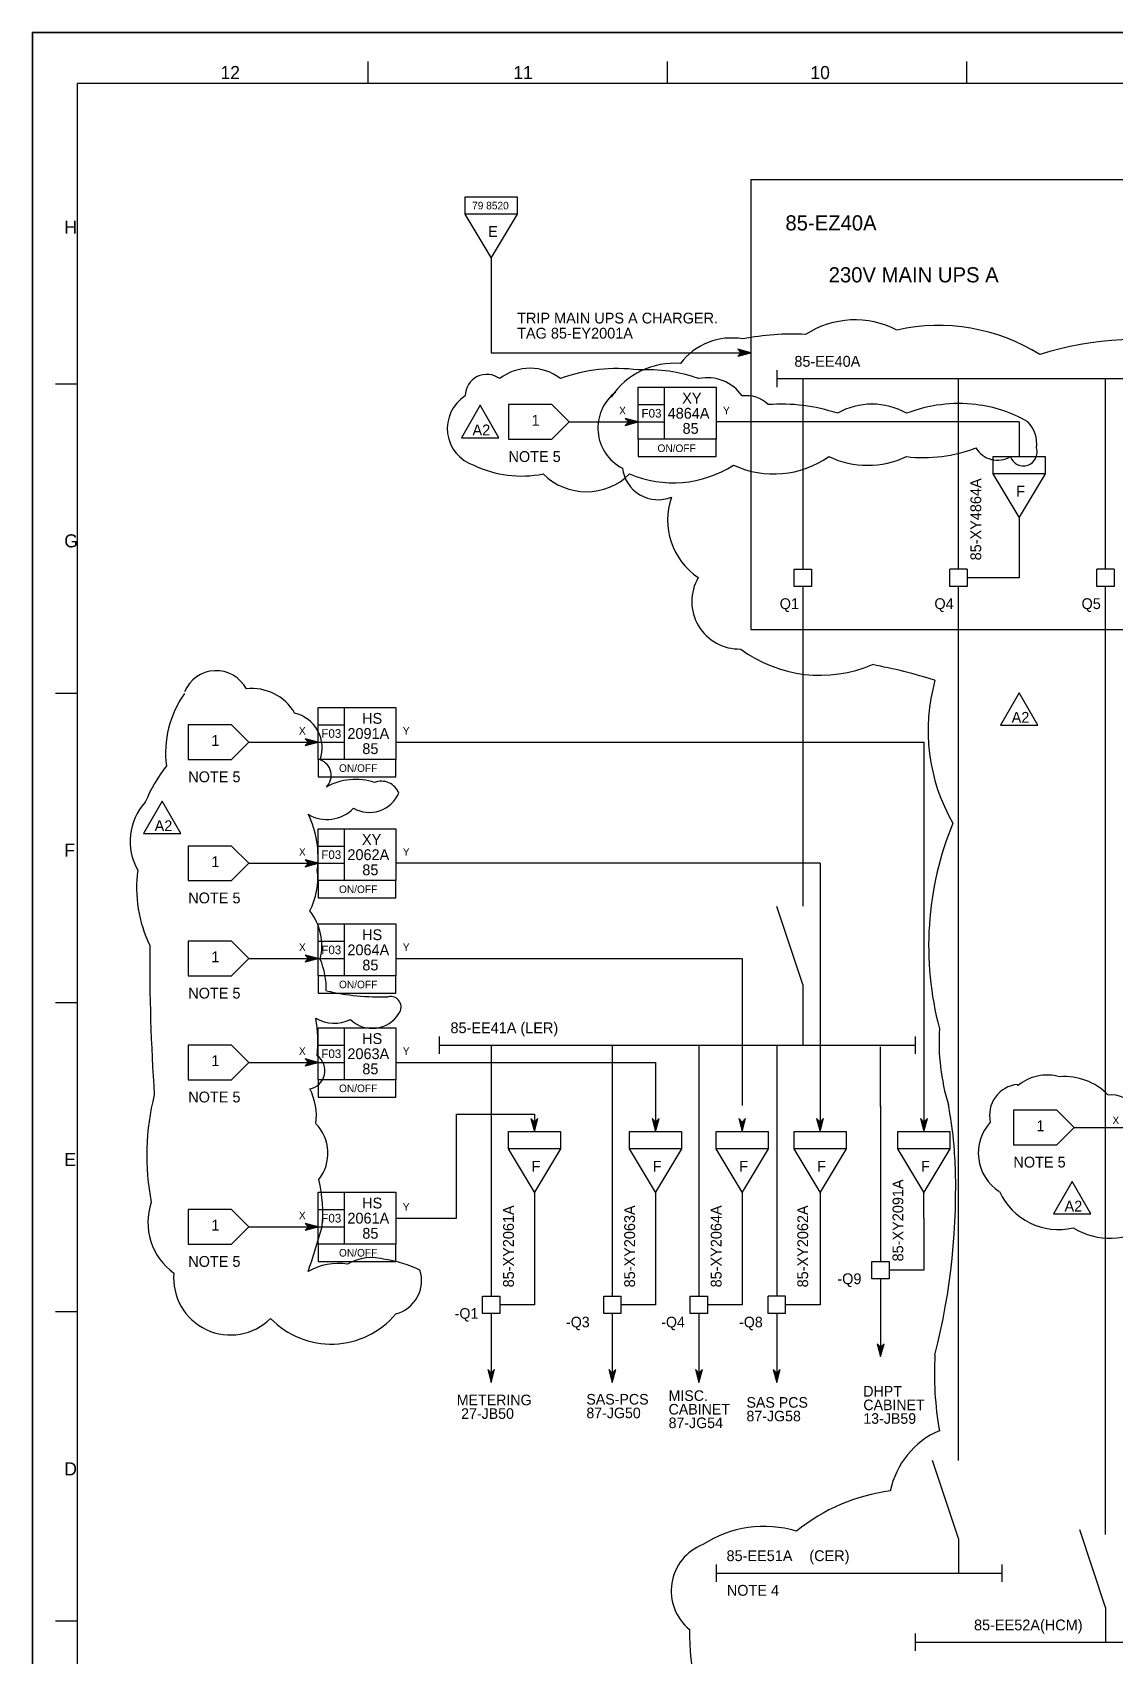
# Model space of a CAD drawing. Extents: x 0 to 841, y 0 to 594.
# Drawn here: x 0 to 250.1, y 218.9 to 594 of the extents above; entities that cross this region are included whole.
import ezdxf

# ---------------------------------------------------------------- set-up
doc = ezdxf.new("R2010")
doc.units = 0
for name, color, linetype in [('1', 7, 'Continuous'), ('12', 7, 'Continuous'), ('34', 7, 'Continuous'), ('45', 7, 'Continuous'), ('46', 7, 'Continuous'), ('48', 7, 'Continuous'), ('50', 7, 'Continuous'), ('51', 7, 'Continuous'), ('53', 7, 'Continuous'), ('9', 7, 'Continuous')]:
    doc.layers.add(name, color=color, linetype=linetype)

msp = doc.modelspace()

# ---------------------------------------------------------------- linework, layer by layer
at = {"layer": '1'}
for p, q in [((77.49, 587.26), (77.49, 582.23)), ((146.65, 587.26), (146.65, 582.23)), ((215.82, 587.26), (215.82, 582.23)), ((829.26, 582.23), (10.33, 582.23)), ((10.33, 582.23), (10.33, 10.38)), ((10.33, 512.76), (5.32, 512.76)), ((10.33, 441.28), (5.32, 441.28)), ((10.33, 369.8), (5.32, 369.8)), ((10.33, 298.32), (5.32, 298.32)), ((10.33, 226.84), (5.32, 226.84))]:
    msp.add_line(p, q, dxfattribs=at)
at = {"layer": '12'}
for p, q in [((166, 560), (166, 478)), ((166, 560), (286, 560)), ((172, 516), (172, 512)), ((172, 516), (172, 512)), ((172, 514), (280, 514)), ((178, 514), (178, 470)), ((214, 470), (214, 514)), ((248, 470), (248, 514)), ((110, 508), (110, 500)), ((120, 508), (110, 508)), ((114, 508), (114, 508)), ((124, 504), (120, 508)), ((120, 500), (124, 504)), ((228, 504), (158, 504)), ((228, 504), (228, 496)), ((110, 500), (120, 500)), ((222, 496), (234, 496)), ((222, 492), (222, 496)), ((234, 496), (234, 492)), ((234, 492), (222, 492)), ((228, 482), (222, 492)), ((234, 492), (228, 482)), ((228, 482), (228, 468)), ((166, 478), (166, 456)), ((176, 470), (179, 470)), ((176, 466), (176, 470)), ((176, 470), (179, 470)), ((176, 466), (176, 470)), ((179, 470), (180, 470)), ((179, 470), (180, 470)), ((180, 470), (180, 466)), ((180, 470), (180, 466)), ((212, 466), (212, 470)), ((216, 470), (212, 470)), ((216, 470), (216, 466)), ((250, 470), (246, 470)), ((246, 466), (246, 470)), ((250, 470), (250, 466)), ((180, 466), (176, 466)), ((180, 466), (176, 466)), ((178, 466), (178, 392.08)), ((216, 466), (212, 466)), ((214, 264), (214, 466)), ((228, 468), (216, 468)), ((250, 466), (246, 466)), ((248, 246.91), (248, 466)), ((166, 456), (286, 456)), ((216, 456), (219, 456)), ((219, 456), (220, 456)), ((230, 456), (233, 456)), ((230, 456), (233, 456)), ((233, 456), (234, 456)), ((233, 456), (234, 456)), ((36, 434), (36, 426)), ((46, 434), (36, 434)), ((40, 434), (40, 434)), ((50, 430), (46, 434)), ((46, 426), (50, 430)), ((36, 426), (46, 426)), ((36, 406), (36, 398)), ((46, 406), (36, 406)), ((40, 406), (40, 406)), ((50, 402), (46, 406)), ((46, 398), (50, 402)), ((182, 402), (84, 402)), ((182, 402), (182, 340)), ((36, 398), (46, 398)), ((178, 374), (172, 392)), ((36, 384), (36, 376)), ((46, 384), (36, 384)), ((40, 384), (40, 384)), ((50, 380), (46, 384)), ((46, 376), (50, 380)), ((36, 376), (46, 376)), ((178, 374), (178, 360)), ((94, 362), (94, 358)), ((204, 362), (204, 358)), ((36, 360), (36, 352)), ((46, 360), (36, 360)), ((40, 360), (40, 360)), ((50, 356), (46, 360)), ((94, 360), (204, 360)), ((106, 360), (106, 302)), ((134, 360), (134, 302)), ((154, 360), (154, 302)), ((172, 360), (172, 302)), ((196, 345.83), (196, 359.61)), ((46, 352), (50, 356)), ((36, 352), (46, 352)), ((196, 346), (196, 310)), ((226.69, 344.95), (226.69, 336.95)), ((236.69, 344.95), (226.69, 344.95)), ((230.69, 344.95), (230.69, 344.95)), ((240.69, 340.95), (236.69, 344.95)), ((110, 340), (122, 340)), ((110, 336), (110, 340)), ((122, 340), (122, 336)), ((138, 340), (150, 340)), ((138, 336), (138, 340)), ((150, 340), (150, 336)), ((158, 340), (170, 340)), ((158, 336), (158, 340)), ((170, 340), (170, 336)), ((176, 340), (188, 340)), ((176, 336), (176, 340)), ((188, 340), (188, 336)), ((200, 340), (212, 340)), ((200, 336), (200, 340)), ((212, 340), (212, 336)), ((236.69, 336.95), (240.69, 340.95)), ((122, 336), (110, 336)), ((116, 326), (110, 336)), ((122, 336), (116, 326)), ((150, 336), (138, 336)), ((144, 326), (138, 336)), ((150, 336), (144, 326)), ((170, 336), (158, 336)), ((164, 326), (158, 336)), ((170, 336), (164, 326)), ((188, 336), (176, 336)), ((182, 326), (176, 336)), ((188, 336), (182, 326)), ((212, 336), (200, 336)), ((206, 326), (200, 336)), ((212, 336), (206, 326)), ((226.69, 336.95), (236.69, 336.95)), ((116, 326), (116, 300)), ((144, 326), (144, 300)), ((164, 326), (164, 300)), ((182, 326), (182, 300)), ((206, 326), (206, 326)), ((206, 320), (206, 326)), ((36, 322), (36, 314)), ((46, 322), (36, 322)), ((40, 322), (40, 322)), ((50, 318), (46, 322)), ((206, 320), (206, 308)), ((46, 314), (50, 318)), ((36, 314), (46, 314)), ((194, 310), (197, 310)), ((194, 306), (194, 310)), ((194, 310), (197, 310)), ((194, 306), (194, 310)), ((197, 310), (198, 310)), ((197, 310), (198, 310)), ((198, 310), (198, 306)), ((198, 310), (198, 306)), ((206, 308), (198, 308)), ((198, 308), (198, 308)), ((198, 306), (194, 306)), ((198, 306), (194, 306)), ((196, 306), (196, 288)), ((104, 302), (107, 302)), ((104, 298), (104, 302)), ((107, 302), (108, 302)), ((108, 302), (108, 298)), ((132, 302), (135, 302)), ((132, 298), (132, 302)), ((135, 302), (136, 302)), ((136, 302), (136, 298)), ((152, 302), (155, 302)), ((152, 298), (152, 302)), ((152, 302), (155, 302)), ((152, 298), (152, 302)), ((155, 302), (156, 302)), ((155, 302), (156, 302)), ((156, 302), (156, 298)), ((156, 302), (156, 298)), ((170, 298), (170, 302)), ((174, 302), (170, 302)), ((174, 298), (174, 302)), ((108, 298), (104, 298)), ((106, 298), (106, 282)), ((116, 300), (108, 300)), ((136, 298), (132, 298)), ((134, 298), (134, 282)), ((144, 300), (136, 300)), ((156, 298), (152, 298)), ((156, 298), (152, 298)), ((154, 298), (154, 282)), ((164, 300), (156, 300)), ((174, 298), (170, 298)), ((172, 298), (172, 282)), ((182, 300), (174, 300)), ((214, 246), (208, 264)), ((248, 230), (242, 248)), ((214, 246), (214, 238)), ((158, 240), (158, 236)), ((158, 238), (224, 238)), ((224, 240), (224, 236)), ((248, 230), (248, 222)), ((204, 224), (204, 220)), ((204, 222), (300, 222))]:
    msp.add_line(p, q, dxfattribs=at)
msp.add_lwpolyline([(0, 594), (841, 594), (841, 0), (0, 0)], close=True, dxfattribs=at)
at = {"layer": '34'}
for p, q in [((196, 290.2), (195.2, 291)), ((195.2, 291), (196, 288)), ((196, 290), (195.4, 290.6)), ((195.4, 290.6), (196, 288.4)), ((196, 289.8), (195.6, 290.2)), ((195.6, 290.2), (196, 288.8)), ((196, 289.6), (195.8, 289.8)), ((195.8, 289.8), (196, 289.2)), ((196, 288), (196.8, 291)), ((196.8, 291), (196, 290.2)), ((196, 288.4), (196.6, 290.6)), ((196.6, 290.6), (196, 290)), ((196, 288.8), (196.4, 290.2)), ((196.4, 290.2), (196, 289.8)), ((196, 289.2), (196.2, 289.8)), ((196.2, 289.8), (196, 289.6)), ((106, 284.2), (105.2, 285)), ((105.2, 285), (106, 282)), ((106, 284), (105.4, 284.6)), ((105.4, 284.6), (106, 282.4)), ((106, 283.8), (105.6, 284.2)), ((105.6, 284.2), (106, 282.8)), ((106, 283.6), (105.8, 283.8)), ((105.8, 283.8), (106, 283.2)), ((106, 282), (106.8, 285)), ((106.8, 285), (106, 284.2)), ((106, 282.4), (106.6, 284.6)), ((106.6, 284.6), (106, 284)), ((106, 282.8), (106.4, 284.2)), ((106.4, 284.2), (106, 283.8)), ((106, 283.2), (106.2, 283.8)), ((106.2, 283.8), (106, 283.6)), ((134, 284.2), (133.2, 285)), ((133.2, 285), (134, 282)), ((134, 284), (133.4, 284.6)), ((133.4, 284.6), (134, 282.4)), ((134, 283.8), (133.6, 284.2)), ((133.6, 284.2), (134, 282.8)), ((134, 283.6), (133.8, 283.8)), ((133.8, 283.8), (134, 283.2)), ((134, 282), (134.8, 285)), ((134.8, 285), (134, 284.2)), ((134, 282.4), (134.6, 284.6)), ((134.6, 284.6), (134, 284)), ((134, 282.8), (134.4, 284.2)), ((134.4, 284.2), (134, 283.8)), ((134, 283.2), (134.2, 283.8)), ((134.2, 283.8), (134, 283.6)), ((154, 284.2), (153.2, 285)), ((153.2, 285), (154, 282)), ((154, 284), (153.4, 284.6)), ((153.4, 284.6), (154, 282.4)), ((154, 283.8), (153.6, 284.2)), ((153.6, 284.2), (154, 282.8)), ((154, 283.6), (153.8, 283.8)), ((153.8, 283.8), (154, 283.2)), ((154, 282), (154.8, 285)), ((154.8, 285), (154, 284.2)), ((154, 282.4), (154.6, 284.6)), ((154.6, 284.6), (154, 284)), ((154, 282.8), (154.4, 284.2)), ((154.4, 284.2), (154, 283.8)), ((154, 283.2), (154.2, 283.8)), ((154.2, 283.8), (154, 283.6)), ((172, 284.2), (171.2, 285)), ((171.2, 285), (172, 282)), ((172, 284), (171.4, 284.6)), ((171.4, 284.6), (172, 282.4)), ((172, 283.8), (171.6, 284.2)), ((171.6, 284.2), (172, 282.8)), ((172, 283.6), (171.8, 283.8)), ((171.8, 283.8), (172, 283.2)), ((172, 282), (172.8, 285)), ((172.8, 285), (172, 284.2)), ((172, 282.4), (172.6, 284.6)), ((172.6, 284.6), (172, 284)), ((172, 282.8), (172.4, 284.2)), ((172.4, 284.2), (172, 283.8)), ((172, 283.2), (172.2, 283.8)), ((172.2, 283.8), (172, 283.6))]:
    msp.add_line(p, q, dxfattribs=at)
at = {"layer": '46'}
for p, q in [((166, 520), (163, 520.8)), ((163, 520.8), (163.8, 520)), ((163.8, 520), (163, 519.2)), ((163, 519.2), (166, 520)), ((165.6, 520), (163.4, 520.6)), ((163.4, 520.6), (164, 520)), ((164, 520), (163.4, 519.4)), ((163.4, 519.4), (165.6, 520)), ((165.2, 520), (163.8, 520.4)), ((163.8, 520.4), (164.2, 520)), ((164.2, 520), (163.8, 519.6)), ((163.8, 519.6), (165.2, 520)), ((164.8, 520), (164.2, 520.2)), ((164.2, 520.2), (164.4, 520)), ((164.4, 520), (164.2, 519.8)), ((164.2, 519.8), (164.8, 520)), ((140, 504), (137, 504.8)), ((137, 504.8), (137.8, 504)), ((137.8, 504), (137, 503.2)), ((137, 503.2), (140, 504)), ((139.6, 504), (137.4, 504.6)), ((137.4, 504.6), (138, 504)), ((138, 504), (137.4, 503.4)), ((137.4, 503.4), (139.6, 504)), ((139.2, 504), (137.8, 504.4)), ((137.8, 504.4), (138.2, 504)), ((138.2, 504), (137.8, 503.6)), ((137.8, 503.6), (139.2, 504)), ((138.8, 504), (138.2, 504.2)), ((138.2, 504.2), (138.4, 504)), ((138.4, 504), (138.2, 503.8)), ((138.2, 503.8), (138.8, 504)), ((66, 430), (63, 430.8)), ((63, 430.8), (63.8, 430)), ((63.8, 430), (63, 429.2)), ((63, 429.2), (66, 430)), ((65.6, 430), (63.4, 430.6)), ((63.4, 430.6), (64, 430)), ((64, 430), (63.4, 429.4)), ((63.4, 429.4), (65.6, 430)), ((65.2, 430), (63.8, 430.4)), ((63.8, 430.4), (64.2, 430)), ((64.2, 430), (63.8, 429.6)), ((63.8, 429.6), (65.2, 430)), ((64.8, 430), (64.2, 430.2)), ((64.2, 430.2), (64.4, 430)), ((64.4, 430), (64.2, 429.8)), ((64.2, 429.8), (64.8, 430)), ((66, 402), (63, 402.8)), ((63, 402.8), (63.8, 402)), ((63.8, 402), (63, 401.2)), ((63, 401.2), (66, 402)), ((65.6, 402), (63.4, 402.6)), ((63.4, 402.6), (64, 402)), ((64, 402), (63.4, 401.4)), ((63.4, 401.4), (65.6, 402)), ((65.2, 402), (63.8, 402.4)), ((63.8, 402.4), (64.2, 402)), ((64.2, 402), (63.8, 401.6)), ((63.8, 401.6), (65.2, 402)), ((64.8, 402), (64.2, 402.2)), ((64.2, 402.2), (64.4, 402)), ((64.4, 402), (64.2, 401.8)), ((64.2, 401.8), (64.8, 402)), ((66, 380), (63, 380.8)), ((63, 380.8), (63.8, 380)), ((63.8, 380), (63, 379.2)), ((63, 379.2), (66, 380)), ((65.6, 380), (63.4, 380.6)), ((63.4, 380.6), (64, 380)), ((64, 380), (63.4, 379.4)), ((63.4, 379.4), (65.6, 380)), ((65.2, 380), (63.8, 380.4)), ((63.8, 380.4), (64.2, 380)), ((64.2, 380), (63.8, 379.6)), ((63.8, 379.6), (65.2, 380)), ((64.8, 380), (64.2, 380.2)), ((64.2, 380.2), (64.4, 380)), ((64.4, 380), (64.2, 379.8)), ((64.2, 379.8), (64.8, 380)), ((66, 356), (63, 356.8)), ((63, 356.8), (63.8, 356)), ((65.6, 356), (63.4, 356.6)), ((63.4, 356.6), (64, 356)), ((65.2, 356), (63.8, 356.4)), ((63.8, 356.4), (64.2, 356)), ((63.8, 356), (63, 355.2)), ((63, 355.2), (66, 356)), ((64, 356), (63.4, 355.4)), ((63.4, 355.4), (65.6, 356)), ((64.2, 356), (63.8, 355.6)), ((63.8, 355.6), (65.2, 356)), ((64.8, 356), (64.2, 356.2)), ((64.2, 356.2), (64.4, 356)), ((64.4, 356), (64.2, 355.8)), ((64.2, 355.8), (64.8, 356)), ((116, 342.2), (115.2, 343)), ((115.2, 343), (116, 340)), ((116, 342), (115.4, 342.6)), ((115.4, 342.6), (116, 340.4)), ((116, 341.8), (115.6, 342.2)), ((115.6, 342.2), (116, 340.8)), ((116, 341.6), (115.8, 341.8)), ((115.8, 341.8), (116, 341.2)), ((116, 340), (116.8, 343)), ((116.8, 343), (116, 342.2)), ((116, 340.4), (116.6, 342.6)), ((116.6, 342.6), (116, 342)), ((116, 340.8), (116.4, 342.2)), ((116.4, 342.2), (116, 341.8)), ((116, 341.2), (116.2, 341.8)), ((116.2, 341.8), (116, 341.6)), ((144, 342.2), (143.2, 343)), ((143.2, 343), (144, 340)), ((144, 342), (143.4, 342.6)), ((143.4, 342.6), (144, 340.4)), ((144, 341.8), (143.6, 342.2)), ((143.6, 342.2), (144, 340.8)), ((144, 341.6), (143.8, 341.8)), ((143.8, 341.8), (144, 341.2)), ((144, 340), (144.8, 343)), ((144.8, 343), (144, 342.2)), ((144, 340.4), (144.6, 342.6)), ((144.6, 342.6), (144, 342)), ((144, 340.8), (144.4, 342.2)), ((144.4, 342.2), (144, 341.8)), ((144, 341.2), (144.2, 341.8)), ((144.2, 341.8), (144, 341.6)), ((164, 342.2), (163.2, 343)), ((163.2, 343), (164, 340)), ((164, 342), (163.4, 342.6)), ((163.4, 342.6), (164, 340.4)), ((164, 341.8), (163.6, 342.2)), ((163.6, 342.2), (164, 340.8)), ((164, 341.6), (163.8, 341.8)), ((163.8, 341.8), (164, 341.2)), ((164, 340), (164.8, 343)), ((164.8, 343), (164, 342.2)), ((164, 340.4), (164.6, 342.6)), ((164.6, 342.6), (164, 342)), ((164, 340.8), (164.4, 342.2)), ((164.4, 342.2), (164, 341.8)), ((164, 341.2), (164.2, 341.8)), ((164.2, 341.8), (164, 341.6)), ((182, 342.2), (181.2, 343)), ((181.2, 343), (182, 340)), ((182, 342), (181.4, 342.6)), ((181.4, 342.6), (182, 340.4)), ((182, 341.8), (181.6, 342.2)), ((181.6, 342.2), (182, 340.8)), ((182, 341.6), (181.8, 341.8)), ((181.8, 341.8), (182, 341.2)), ((182, 340), (182.8, 343)), ((182.8, 343), (182, 342.2)), ((182, 340.4), (182.6, 342.6)), ((182.6, 342.6), (182, 342)), ((182, 340.8), (182.4, 342.2)), ((182.4, 342.2), (182, 341.8)), ((182, 341.2), (182.2, 341.8)), ((182.2, 341.8), (182, 341.6)), ((206, 342.2), (205.2, 343)), ((205.2, 343), (206, 340)), ((206, 342), (205.4, 342.6)), ((205.4, 342.6), (206, 340.4)), ((206, 341.8), (205.6, 342.2)), ((205.6, 342.2), (206, 340.8)), ((206, 341.6), (205.8, 341.8)), ((205.8, 341.8), (206, 341.2)), ((206, 340), (206.8, 343)), ((206.8, 343), (206, 342.2)), ((206, 340.4), (206.6, 342.6)), ((206.6, 342.6), (206, 342)), ((206, 340.8), (206.4, 342.2)), ((206.4, 342.2), (206, 341.8)), ((206, 341.2), (206.2, 341.8)), ((206.2, 341.8), (206, 341.6)), ((66, 318), (63, 318.8)), ((63, 318.8), (63.8, 318)), ((63.8, 318), (63, 317.2)), ((63, 317.2), (66, 318)), ((65.6, 318), (63.4, 318.6)), ((63.4, 318.6), (64, 318)), ((64, 318), (63.4, 317.4)), ((63.4, 317.4), (65.6, 318)), ((65.2, 318), (63.8, 318.4)), ((63.8, 318.4), (64.2, 318)), ((64.2, 318), (63.8, 317.6)), ((63.8, 317.6), (65.2, 318)), ((64.8, 318), (64.2, 318.2)), ((64.2, 318.2), (64.4, 318)), ((64.4, 318), (64.2, 317.8)), ((64.2, 317.8), (64.8, 318))]:
    msp.add_line(p, q, dxfattribs=at)
for points in [[(106, 542), (106, 520), (166, 520)], [(124, 504), (140, 504)], [(50, 430), (66, 430)], [(84, 430), (206, 430), (206, 340)], [(50, 402), (66, 402)], [(50, 380), (66, 380)], [(84, 380), (151, 380), (151, 380), (164, 380), (164, 346)], [(50, 356), (66, 356)], [(84, 356), (144, 356), (144, 340)], [(84, 320), (98, 320), (98, 344), (116, 344), (116, 340)], [(240.69, 340.95), (256.69, 340.95)], [(50, 318), (66, 318)]]:
    msp.add_lwpolyline(points, dxfattribs=at)
at = {"layer": '48'}
for p, q in [((140, 512), (158, 512)), ((140, 500), (140, 512)), ((146, 512), (146, 500)), ((158, 512), (158, 500)), ((140, 508), (146, 508)), ((140, 504), (146, 504)), ((158, 500), (140, 500)), ((140, 500), (140, 496)), ((158, 496), (158, 500)), ((140, 496), (158, 496)), ((66, 438), (84, 438)), ((66, 426), (66, 438)), ((72, 438), (72, 426)), ((84, 438), (84, 426)), ((66, 434), (72, 434)), ((66, 430), (72, 430)), ((84, 426), (66, 426)), ((66, 426), (66, 422)), ((84, 422), (84, 426)), ((66, 422), (84, 422)), ((66, 410), (84, 410)), ((66, 398), (66, 410)), ((72, 410), (72, 398)), ((84, 410), (84, 398)), ((66, 406), (72, 406)), ((66, 402), (72, 402)), ((84, 398), (66, 398)), ((66, 398), (66, 394)), ((84, 394), (84, 398)), ((66, 394), (84, 394)), ((66, 388), (84, 388)), ((66, 376), (66, 388)), ((72, 388), (72, 376)), ((84, 388), (84, 376)), ((66, 384), (72, 384)), ((66, 380), (72, 380)), ((84, 376), (66, 376)), ((66, 376), (66, 372)), ((84, 372), (84, 376)), ((66, 372), (84, 372)), ((66, 364), (84, 364)), ((66, 352), (66, 364)), ((72, 364), (72, 352)), ((84, 364), (84, 352)), ((66, 360), (72, 360)), ((66, 356), (72, 356)), ((84, 352), (66, 352)), ((66, 352), (66, 348)), ((84, 348), (84, 352)), ((66, 348), (84, 348)), ((66, 326), (84, 326)), ((66, 314), (66, 326)), ((72, 326), (72, 314)), ((84, 326), (84, 314)), ((66, 322), (72, 322)), ((66, 318), (72, 318)), ((84, 314), (66, 314)), ((66, 314), (66, 310)), ((84, 310), (84, 314)), ((66, 310), (84, 310))]:
    msp.add_line(p, q, dxfattribs=at)
at = {"layer": '50'}
for points in [[(103.44, 507.85), (99.11, 500.35), (107.77, 500.35)], [(228.03, 441.43), (223.7, 433.93), (232.36, 433.93)], [(29.98, 416.38), (25.65, 408.88), (34.31, 408.88)], [(240.25, 328.48), (235.92, 320.98), (244.58, 320.98)]]:
    msp.add_lwpolyline(points, close=True, dxfattribs=at)
at = {"layer": '51'}
for centre, radius, start, end in [((190.1, 506.43), 21.15, 62.7528, 122.8342), ((209.37, 482.08), 44.21, 57.9772, 102.5126), ((161.6, 508.53), 14.87, 79.9947, 142.9117), ((175.54, 465.92), 58.37, 86.9598, 101.2137), ((255.97, 445.36), 77.73, 78.8569, 107.333), ((105, 510), 5, 53.1301, 180), ((115, 505), 11.4, 52.125, 127.875), ((135, 479), 37.34, 82.3039, 110.3764), ((148.29, 500.1), 17.45, 85.2288, 146.4258), ((142, 480), 36.06, 70.56, 93.1798), ((156, 504.5), 9.71, 34.5085, 101.8887), ((141.04, 502.59), 10.39, 127.06, 243.0221), ((104.79, 502.47), 8.92, 122.4712, 251.7788), ((165, 503), 7.07, 45, 98.1301), ((173, 467), 41.11, 71.5651, 94.1849), ((194, 492), 16.12, 60.2551, 119.7449), ((214, 475), 33.24, 83.0888, 111.1613), ((215, 479), 29.15, 59.0362, 84.0939), ((225, 499), 7.07, 351.8699, 45), ((171.27, 514.07), 22.1, 245.2128, 305.1761), ((193, 515), 21.02, 244.6538, 295.3462), ((206, 529), 33.24, 263.0888, 291.1613), ((223, 501), 5.83, 210.9638, 300.9638), ((229, 497), 3.16, 198.4349, 18.4349), ((113, 517), 25.5, 244.44, 281.3099), ((128, 502), 14.14, 225, 315), ((144.6, 494.37), 8.34, 187.1389, 291.6886), ((148.11, 515.67), 25.74, 246.8664, 302.6609), ((162.8, 481.34), 16.02, 160.7371, 236.1232), ((163.36, 462.51), 10.99, 149.753, 271.6323), ((182.04, 476.24), 30.79, 233.3809, 293.083), ((42.44, 438.63), 7.89, 27.7346, 157.8524), ((170.12, 321.28), 128.89, 72.6482, 79.2718), ((249.99, 432.7), 43.02, 164.3611, 209.885), ((54.56, 427.5), 23.8, 144.7128, 187.2223), ((50.82, 431.14), 11.24, 29.7335, 97.1235), ((58.63, 428.62), 8.33, 341.0137, 76.4524), ((61.99, 400.79), 39.07, 142.6265, 156.8746), ((65.24, 422.33), 3.8, 314.6526, 70.3982), ((74.66, 407.61), 13.78, 71.3667, 119.348), ((80.64, 416.66), 4.31, 21.3583, 111.3712), ((77.87, 421.14), 7.38, 240.0669, 336.8126), ((35.98, 407.09), 13.43, 137.6431, 209.68), ((68.08, 420.58), 8.45, 238.9291, 316.2644), ((43.25, 403.41), 22.76, 352.5137, 25.9033), ((281.82, 382.92), 74.72, 157.7036, 194.8357), ((55.15, 396.43), 31.09, 172.5878, 205.5878), ((49.87, 398.52), 16.06, 332.162, 6.8608), ((53.79, 382.93), 13.09, 346.4576, 38.2139), ((478.04, 379.38), 450.94, 179.5399, 183.9306), ((49.21, 372.77), 18.7, 359.2795, 22.2832), ((80.64, 429.01), 57.89, 257.2993, 271.5532), ((82.79, 368.82), 2.4, 320.9075, 104.0203), ((30.75, 360.5), 35.19, 355.1669, 9.413), ((69.8, 373.48), 8.43, 239.0592, 295.9603), ((78.51, 371.04), 7.18, 225.617, 328.637), ((259.07, 360.71), 49.57, 176.4424, 196.9735), ((63.29, 354.08), 4.28, 280.4956, 53.9028), ((234.45, 342.52), 10.55, 73.853, 130.3431), ((238.61, 338.96), 13.75, 43.763, 95.1143), ((52.73, 343.76), 12.88, 351.433, 28.2932), ((228.35, 343.76), 7.18, 95.8413, 192.6661), ((82.98, 334.53), 56.57, 165.7379, 191.036), ((119.74, 328.67), 93.58, 2.8594, 10.8223), ((249.17, 341.14), 7.35, 343.4601, 94.8714), ((58.54, 334.99), 9.74, 321.5369, 44.6495), ((229.15, 335.05), 10.58, 137.5669, 237.2918), ((58.68, 326.63), 154.67, 345.7049, 2.4861), ((35.81, 321.43), 31.27, 353.2733, 13.8774), ((41.06, 319.01), 14.39, 160.9852, 234.4063), ((237.15, 332.5), 15.11, 204.884, 282.9124), ((-285.47, 421.54), 367.29, 341.937, 343.5892), ((248.9, 331.17), 15.8, 237.9767, 306.516), ((70.7, 295.84), 13.72, 81.2296, 120.5474), ((78.39, 299.57), 11.31, 74.005, 119.6844), ((77.64, 283.35), 27.37, 64.2592, 81.8768), ((82, 305.56), 7.92, 284.2806, 17.9598), ((45.74, 306.12), 13.11, 174.8005, 314.9575), ((69.01, 310.37), 19.47, 224.0017, 320.1395), ((283.67, 284.05), 75.24, 176.6575, 190.0735), ((217.18, 253.11), 19.33, 113.1287, 168.5397), ((203.58, 214.58), 42.71, 97.1802, 129.2286), ((169.09, 222.65), 26.11, 73.3513, 122.9134), ((159.09, 233.86), 11.5, 111.3668, 230.6929), ((214.38, 224.75), 62.58, 179.814, 204.5914)]:
    msp.add_arc(centre, radius, start, end, dxfattribs=at)
at = {"layer": '53'}
for p, q in [((100, 556), (112, 556)), ((100, 552), (100, 556)), ((112, 556), (112, 552)), ((112, 552), (100, 552)), ((106, 542), (100, 552)), ((112, 552), (106, 542))]:
    msp.add_line(p, q, dxfattribs=at)
at = {"layer": '9'}
msp.add_lwpolyline([(0, 0), (841, 0), (841, 594), (0, 594)], close=True, dxfattribs=at)

# ---------------------------------------------------------------- texts
at = {"layer": '1'}
for s, p in [('12', (43.46, 583.23)), ('11', (111.13, 583.23)), ('10', (179.78, 583.23)), ('H', (7.36, 547.49)), ('G', (7.36, 475.01)), ('F', (7.36, 403.53)), ('E', (7.36, 332.04)), ('D', (7.36, 260.56))]:
    msp.add_text(s, height=3.02, dxfattribs=at).set_placement(p)
at = {"layer": '12'}
for s, height, p in [('79 8520', 1.75, (101.6, 553.12)), ('85-EZ40A', 3.5, (174, 548.25)), ('230V MAIN UPS A', 3.5, (184, 536.25)), ('TRIP MAIN UPS A CHARGER. ', 2.5, (112, 526.75)), ('TAG 85-EY2001A', 2.5, (112, 523.25)), ('85-EE40A', 2.5, (176.07, 516.75)), ('1', 2.5, (115.33, 503.13)), ('NOTE 5', 2.5, (110, 494.75)), ('F', 2.5, (227.34, 486.75)), ('Q1', 2.5, (172.68, 460.75)), ('Q4', 2.5, (208.43, 460.75)), ('Q5', 2.5, (242.43, 460.75)), ('1', 2.5, (41.33, 429.13)), ('NOTE 5', 2.5, (36, 420.75)), ('1', 2.5, (41.33, 401.13)), ('NOTE 5', 2.5, (36, 392.75)), ('1', 2.5, (41.33, 379.13)), ('NOTE 5', 2.5, (36, 370.75)), ('85-EE41A (LER)', 2.5, (96.6, 362.75)), ('1', 2.5, (41.33, 355.13)), ('NOTE 5', 2.5, (36, 346.75)), ('1', 2.5, (232.01, 340.08)), ('NOTE 5', 2.5, (226.68, 331.7)), ('F', 2.5, (115.34, 330.75)), ('F', 2.5, (143.34, 330.75)), ('F', 2.5, (163.34, 330.75)), ('F', 2.5, (181.34, 330.75)), ('F', 2.5, (205.34, 330.75)), ('1', 2.5, (41.33, 317.13)), ('NOTE 5', 2.5, (36, 308.75)), ('-Q9', 2.5, (186, 304.75)), ('-Q1', 2.45, (97.57, 296.77)), ('-Q3', 2.45, (123.3, 294.77)), ('-Q4', 2.45, (145.3, 294.77)), ('-Q8', 2.45, (163.3, 294.77)), ('METERING', 2.45, (98.05, 276.77)), ('SAS-PCS ', 2.45, (128, 276.93)), ('MISC.', 2.45, (147, 277.77)), ('SAS PCS', 2.45, (165, 276.2)), ('CABINET ', 2.45, (192, 275.63)), ('DHPT', 2.45, (192, 278.77)), ('27-JB50', 2.45, (99.06, 273.62)), ('87-JG50', 2.45, (128, 273.77)), ('87-JG54', 2.45, (147, 271.48)), ('CABINET ', 2.45, (147, 274.62)), ('87-JG58', 2.45, (165, 273.05)), ('13-JB59', 2.45, (192, 272.48)), ('85-EE51A', 2.5, (160.39, 240.75)), ('(CER)', 2.5, (179.53, 240.75)), ('NOTE 4', 2.5, (160.45, 232.75)), ('85-EE52A(HCM)', 2.5, (217.59, 224.75))]:
    msp.add_text(s, height=height, dxfattribs=at).set_placement(p)
for s, p in [('85-XY4864A', (219.25, 472)), ('85-XY2091A', (201.25, 310)), ('85-XY2061A', (111.25, 304)), ('85-XY2063A', (139.25, 304)), ('85-XY2064A', (159.25, 304)), ('85-XY2062A', (179.25, 304))]:
    msp.add_text(s, height=2.5, rotation=90, dxfattribs=at).set_placement(p)
at = {"layer": '45'}
for s, p in [('X', (135.58, 505.74)), ('Y', (159.58, 505.74)), ('X', (61.58, 431.74)), ('Y', (85.58, 431.74)), ('X', (61.58, 403.74)), ('Y', (85.58, 403.74)), ('X', (61.58, 381.74)), ('Y', (85.58, 381.74)), ('X', (61.58, 357.74)), ('Y', (85.58, 357.74)), ('X', (249.58, 341.74)), ('Y', (85.58, 321.74)), ('X', (61.58, 319.74))]:
    msp.add_text(s, height=1.75, dxfattribs=at).set_placement(p)
at = {"layer": '50'}
for s, height, p in [('XY', 2.5, (150.15, 508.25)), ('F03', 2, (140.75, 505)), ('4864A', 2.5, (146.79, 504.75)), ('A2', 2.5, (101.69, 500.9)), ('85', 2.5, (150.23, 501.25)), ('ON/OFF', 1.75, (144.44, 497.05)), ('HS', 2.5, (76.18, 434.25)), ('A2', 2.5, (226.28, 434.48)), ('F03', 2, (66.75, 431)), ('2091A', 2.5, (72.78, 430.75)), ('85', 2.5, (76.23, 427.25)), ('ON/OFF', 1.75, (70.84, 423.13)), ('A2', 2.5, (28.23, 409.44)), ('2062A', 2.5, (72.78, 402.75)), ('XY', 2.5, (76.15, 406.25)), ('F03', 2, (66.75, 403)), ('85', 2.5, (76.23, 399.25)), ('ON/OFF', 1.75, (70.84, 395.13)), ('HS', 2.5, (76.18, 384.25)), ('F03', 2, (66.75, 381)), ('2064A', 2.5, (72.78, 380.75)), ('85', 2.5, (76.23, 377.25)), ('ON/OFF', 1.75, (70.84, 373.13)), ('HS', 2.5, (76.18, 360.25)), ('F03', 2, (66.75, 357)), ('2063A', 2.5, (72.78, 356.75)), ('85', 2.5, (76.23, 353.25)), ('ON/OFF', 1.75, (70.84, 349.13)), ('HS', 2.5, (76.18, 322.25)), ('A2', 2.5, (238.5, 321.53)), ('F03', 2, (66.75, 319)), ('2061A', 2.5, (72.78, 318.75)), ('85', 2.5, (76.23, 315.25)), ('ON/OFF', 1.75, (70.84, 311.13))]:
    msp.add_text(s, height=height, dxfattribs=at).set_placement(p)
at = {"layer": '53'}
msp.add_text('E', height=2.5, dxfattribs=at).set_placement((105.3, 546.75))

doc.saveas('drawing.dxf')
